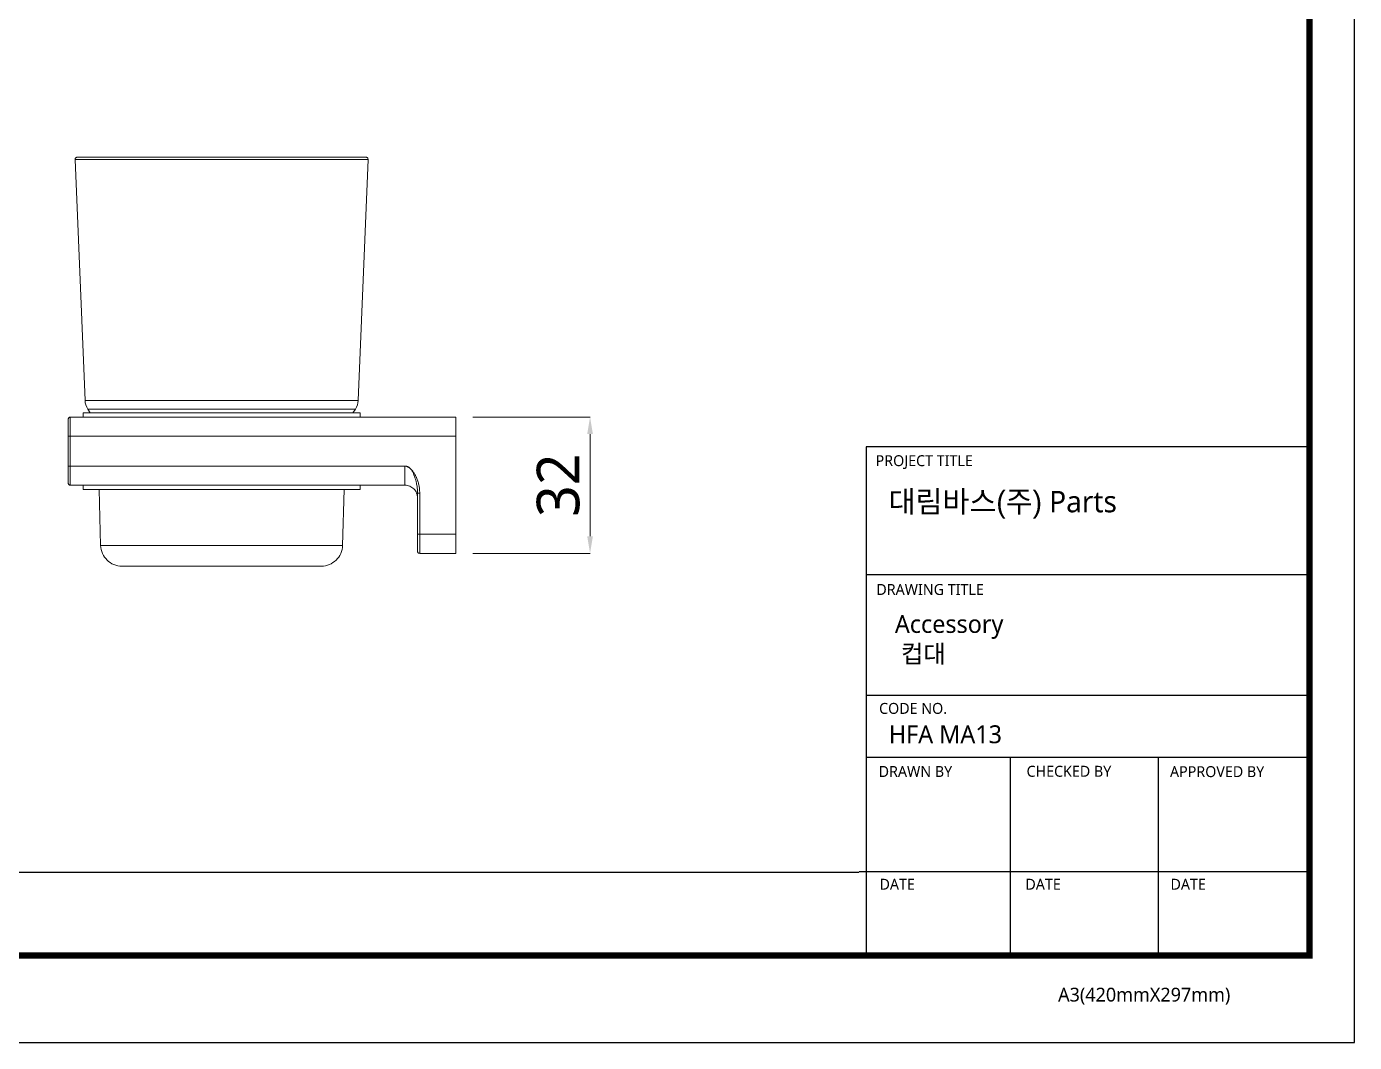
# Model space of a CAD drawing. Extents: x 16296680691 to 16296681342, y -37409617951 to -37409617474.
# Drawn here: x 16296681030.3 to 16296681341.9, y -37409617950.6 to -37409617712.1 of the extents above; entities that cross this region are included whole.
import ezdxf

# ---------------------------------------------------------------- set-up
doc = ezdxf.new("R2010")
doc.units = 0
doc.header["$LTSCALE"] = 10
doc.header["$MEASUREMENT"] = 0
doc.header["$PDMODE"] = 3
doc.header["$PDSIZE"] = -10
doc.layers.get('0').update_dxf_attribs({"linetype": 'CONTINUOUS'})
doc.layers.get('DEFPOINTS').update_dxf_attribs({"linetype": 'CONTINUOUS'})
doc.layers.add('02___PRT_ALL_AXES', color=7, linetype='CONTINUOUS')
doc.styles.add('Daelim Dimension', font='NanumGothic.ttf')
doc.dimstyles.new('DEFAULT', dxfattribs={"dimscale": 2, "dimtxt": 2, "dimasz": 2, "dimexe": 0, "dimexo": 2, "dimgap": 1, "dimtad": 1, "dimdec": 1, "dimzin": 9, "dimdsep": 46, "dimtxsty": 'Daelim Dimension', "dimcen": 0.5, "dimclrd": 252, "dimclre": 252, "dimclrt": 3, "dimadec": 1, "dimazin": 0, "dimtfac": 1, "dimtdec": 1, "dimtix": 1, "dimtmove": 0, "dimatfit": 3, "dimfxl": 0, "dimtolj": 1, "dimtzin": 1, "dimlwd": 9, "dimlwe": 9, "dimarcsym": 0})

# ---------------------------------------------------------------- blocks, each defined once
blk = doc.blocks.new('*D4')
at = {"color": 5, "lineweight": 9}
for p, q in [((16296681135.02922, -37409617803.76735), (16296681162.50656, -37409617803.76735)), ((16296681162.50656, -37409617807.76735), (16296681162.50656, -37409617831.76735)), ((16296681135.02922, -37409617835.76735), (16296681162.50656, -37409617835.76735))]:
    blk.add_line(p, q, dxfattribs=at)
at = {"color": 5}
for points in [[(16296681161.83989, -37409617807.76735), (16296681163.17323, -37409617807.76735), (16296681162.50656, -37409617803.76735)], [(16296681161.83989, -37409617831.76735), (16296681163.17323, -37409617831.76735), (16296681162.50656, -37409617835.76735)]]:
    blk.add_solid(points, dxfattribs=at)
at = {"layer": 'DEFPOINTS', "color": 0}
for p in [(16296681131.02922, -37409617803.76735), (16296681131.02922, -37409617835.76735), (16296681162.50656, -37409617835.76735)]:
    blk.add_point(p, dxfattribs=at)
at = {"color": 7, "insert": (16296681155.0559, -37409617819.76734), "char_height": 10, "attachment_point": 5, "rotation": 90, "style": 'Daelim Dimension'}
blk.add_mtext('\\A1;32', dxfattribs=at)

msp = doc.modelspace()

# ---------------------------------------------------------------- linework, layer by layer
at = {"color": 5, "ltscale": 40}
for p, q in [((16296681331.36837, -37409617810.762428), (16296681227.32527, -37409617810.762428)), ((16296681331.36837, -37409617840.835426), (16296681227.32527, -37409617840.835426)), ((16296681331.36837, -37409617840.835426), (16296681227.32527, -37409617840.835426)), ((16296681331.36837, -37409617869.125122), (16296681227.32527, -37409617869.125122)), ((16296681331.36837, -37409617869.125122), (16296681227.32527, -37409617869.125122)), ((16296681331.36837, -37409617883.715767), (16296681227.32527, -37409617883.715767)), ((16296681331.36837, -37409617883.715767), (16296681227.32527, -37409617883.715767)), ((16296681261.11937, -37409617883.715767), (16296681261.11937, -37409617930.162758)), ((16296681295.80192, -37409617883.715767), (16296681295.80192, -37409617930.162758)), ((16296681331.36837, -37409617910.546417), (16296681225.680719, -37409617910.546417)), ((16296681331.36837, -37409617910.546417), (16296681228.13587, -37409617910.546417)), ((16296681331.36837, -37409617930.162758), (16296681242.203159, -37409617930.162758))]:
    msp.add_line(p, q, dxfattribs=at)
at = {"color": 5, "ltscale": 0.5}
msp.add_line((16296681227.32527, -37409617810.762428), (16296681227.32527, -37409617930.792099), dxfattribs=at)
at = {"color": 5}
msp.add_line((16296680701.36825, -37409617910.620827), (16296681225.555531, -37409617910.620827), dxfattribs=at)
at = {"ltscale": 0.5}
msp.add_lwpolyline([(16296680690.900061, -37409617950.587723), (16296681341.900061, -37409617950.587723), (16296681341.900061, -37409617473.587723), (16296680690.900061, -37409617473.587723)], close=True, dxfattribs=at)
at = {"color": 5, "linetype": 'ByBlock', "lineweight": 200, "const_width": 1.5}
msp.add_lwpolyline([(16296680701.36825, -37409617930.162987), (16296681331.36825, -37409617930.162987), (16296681331.36825, -37409617484.662987), (16296680701.36825, -37409617484.662987)], close=True, dxfattribs=at)
at = {"color": 7, "lineweight": 5}
for points in [[(16296681041.78949, -37409617742.92115), (16296681041.72723, -37409617743.000778), (16296681041.682619, -37409617743.09037), (16296681041.65674, -37409617743.187042), (16296681041.650669, -37409617743.287941)], [(16296681041.650669, -37409617743.287941), (16296681043.98395, -37409617799.869888)], [(16296681110.40774, -37409617743.287941), (16296681041.650669, -37409617743.287941)], [(16296681042.150249, -37409617742.767326), (16296681042.04969, -37409617742.77755), (16296681041.954161, -37409617742.807404), (16296681041.86648, -37409617742.855659), (16296681041.78949, -37409617742.92115)], [(16296681109.90815, -37409617742.767326), (16296681042.150249, -37409617742.767326)], [(16296681110.40774, -37409617743.287941), (16296681108.074459, -37409617799.869888)], [(16296681109.90815, -37409617742.767326), (16296681110.00872, -37409617742.77755), (16296681110.10425, -37409617742.807404), (16296681110.191931, -37409617742.855659), (16296681110.268921, -37409617742.92115)], [(16296681110.268921, -37409617742.92115), (16296681110.331181, -37409617743.000778), (16296681110.37579, -37409617743.09037), (16296681110.40168, -37409617743.187042), (16296681110.40774, -37409617743.287941)], [(16296681108.074459, -37409617799.869888), (16296681043.98395, -37409617799.869888)], [(16296681043.98395, -37409617799.869888), (16296681044.042, -37409617800.403511), (16296681044.17025, -37409617800.922279), (16296681044.36651, -37409617801.419327), (16296681044.628571, -37409617801.887779)], [(16296681107.429859, -37409617801.887779), (16296681107.691919, -37409617801.419327), (16296681107.88817, -37409617800.922279), (16296681108.016411, -37409617800.403511), (16296681108.074459, -37409617799.869888)], [(16296681040.529209, -37409617803.767326), (16296681040.42844, -37409617803.777496), (16296681040.334579, -37409617803.806633), (16296681040.249649, -37409617803.85273), (16296681040.175659, -37409617803.91378), (16296681040.114599, -37409617803.987778), (16296681040.06851, -37409617804.072723), (16296681040.03937, -37409617804.166573), (16296681040.029209, -37409617804.267342)], [(16296681040.529209, -37409617819.767342), (16296681040.529209, -37409617803.767326)], [(16296681040.529209, -37409617803.767326), (16296681131.029221, -37409617803.767326)], [(16296681043.529209, -37409617803.767326), (16296681043.529209, -37409617802.767326)], [(16296681044.628571, -37409617801.887779), (16296681045.20129, -37409617802.767326)], [(16296681107.429859, -37409617801.887779), (16296681044.628571, -37409617801.887779)], [(16296681107.429859, -37409617801.887779), (16296681106.857109, -37409617802.767326)], [(16296681108.529209, -37409617803.767326), (16296681108.529209, -37409617802.767326)], [(16296681131.029221, -37409617835.767326), (16296681131.029221, -37409617803.767326)], [(16296681040.029209, -37409617819.267326), (16296681040.029209, -37409617804.267342)], [(16296681040.029209, -37409617808.267326), (16296681131.029221, -37409617808.267326)], [(16296681040.029209, -37409617815.267326), (16296681119.029221, -37409617815.267326)], [(16296681119.029221, -37409617815.267326), (16296681119.029221, -37409617819.767342)], [(16296681119.029221, -37409617815.267326), (16296681119.049971, -37409617815.267441), (16296681119.07073, -37409617815.267776), (16296681119.091511, -37409617815.268379), (16296681119.112261, -37409617815.269249), (16296681119.13302, -37409617815.270401), (16296681119.153761, -37409617815.271881), (16296681119.17445, -37409617815.273689), (16296681119.195101, -37409617815.275848), (16296681119.21571, -37409617815.278389), (16296681119.23624, -37409617815.281326)], [(16296681122.029209, -37409617821.611633), (16296681122.02656, -37409617821.383888), (16296681122.0184, -37409617821.152443), (16296681122.004749, -37409617820.921913), (16296681121.985649, -37409617820.69252), (16296681121.9611, -37409617820.463676), (16296681121.93059, -37409617820.230873), (16296681121.89403, -37409617819.993858), (16296681121.857149, -37409617819.783974), (16296681121.80887, -37409617819.53849), (16296681121.75263, -37409617819.280411), (16296681121.687429, -37409617819.00634), (16296681121.658791, -37409617818.892174), (16296681121.584101, -37409617818.608368), (16296681121.49987, -37409617818.309059), (16296681121.411131, -37409617818.013901), (16296681121.40797, -37409617818.003677), (16296681121.32865, -37409617817.756287), (16296681121.25326, -37409617817.536392), (16296681121.17934, -37409617817.335762), (16296681121.105511, -37409617817.149803), (16296681121.048519, -37409617817.015694), (16296681120.976971, -37409617816.858566), (16296681120.905239, -37409617816.713226), (16296681120.83279, -37409617816.577927), (16296681120.75919, -37409617816.451393), (16296681120.68413, -37409617816.33268), (16296681120.64389, -37409617816.27298), (16296681120.565941, -37409617816.164581), (16296681120.48613, -37409617816.06263), (16296681120.40444, -37409617815.966904), (16296681120.325029, -37409617815.881447), (16296681120.240919, -37409617815.798508), (16296681120.15563, -37409617815.721863), (16296681120.069269, -37409617815.651337), (16296681120.027201, -37409617815.619476), (16296681119.94001, -37409617815.55835), (16296681119.852461, -37409617815.503433), (16296681119.76466, -37409617815.454597), (16296681119.67662, -37409617815.411728), (16296681119.59544, -37409617815.377419), (16296681119.50539, -37409617815.344978), (16296681119.41511, -37409617815.318192), (16296681119.325109, -37409617815.297127), (16296681119.23584, -37409617815.281738)], [(16296681122.5292, -37409617821.611633), (16296681122.525089, -37409617821.364281), (16296681122.51593, -37409617821.119118), (16296681122.50198, -37409617820.886864), (16296681122.483379, -37409617820.665421), (16296681122.477011, -37409617820.601913), (16296681122.45121, -37409617820.381691), (16296681122.41984, -37409617820.162659), (16296681122.38291, -37409617819.945038), (16296681122.34049, -37409617819.729042), (16296681122.32509, -37409617819.657173), (16296681122.275379, -37409617819.443413), (16296681122.220301, -37409617819.231583), (16296681122.15988, -37409617819.021889), (16296681122.094231, -37409617818.814529), (16296681122.023199, -37409617818.60894), (16296681121.946091, -37409617818.403191), (16296681121.86289, -37409617818.197403), (16296681121.77364, -37409617817.991753), (16296681121.74716, -37409617817.933357), (16296681121.72901, -37409617817.893929), (16296681121.631149, -37409617817.689552), (16296681121.528351, -37409617817.488037), (16296681121.42071, -37409617817.289551), (16296681121.308281, -37409617817.094193), (16296681121.19812, -37409617816.913422), (16296681121.091, -37409617816.747726), (16296681120.98493, -37409617816.593323), (16296681120.879169, -37409617816.448822), (16296681120.773251, -37409617816.313171), (16296681120.6628, -37409617816.181061), (16296681120.55974, -37409617816.066307), (16296681120.45738, -37409617815.96032), (16296681120.38936, -37409617815.894203), (16296681120.291719, -37409617815.80545), (16296681120.195141, -37409617815.724823), (16296681120.0987, -37409617815.651291), (16296681120.076349, -37409617815.635223), (16296681119.979389, -37409617815.569656), (16296681119.88261, -37409617815.510773), (16296681119.78647, -37409617815.45858), (16296681119.691299, -37409617815.413094), (16296681119.597361, -37409617815.374184), (16296681119.50481, -37409617815.341713), (16296681119.413759, -37409617815.315521), (16296681119.324221, -37409617815.295464), (16296681119.23624, -37409617815.281326)], [(16296681040.029209, -37409617819.267326), (16296681040.03937, -37409617819.368103), (16296681040.06851, -37409617819.46196), (16296681040.114599, -37409617819.546898), (16296681040.175659, -37409617819.620903), (16296681040.249649, -37409617819.681953), (16296681040.334579, -37409617819.72805), (16296681040.42844, -37409617819.757179), (16296681040.529209, -37409617819.767342)], [(16296681040.529209, -37409617819.767342), (16296681119.029221, -37409617819.767342)], [(16296681043.529209, -37409617820.767326), (16296681043.529209, -37409617819.767342)], [(16296681108.529209, -37409617820.767326), (16296681108.529209, -37409617819.767342)], [(16296681122.029209, -37409617822.767342), (16296681122.01372, -37409617822.460609), (16296681121.96826, -37409617822.162727), (16296681121.894329, -37409617821.875229), (16296681121.793449, -37409617821.599602), (16296681121.66713, -37409617821.337357), (16296681121.516859, -37409617821.090012), (16296681121.34416, -37409617820.859062), (16296681121.15053, -37409617820.646019), (16296681120.93749, -37409617820.452393), (16296681120.706539, -37409617820.279694), (16296681120.45919, -37409617820.129433), (16296681120.196951, -37409617820.003098), (16296681119.92132, -37409617819.902206), (16296681119.63382, -37409617819.828293), (16296681119.335951, -37409617819.782829), (16296681119.029221, -37409617819.767342)], [(16296681047.268761, -37409617820.767326), (16296681047.64143, -37409617833.909073)], [(16296681104.78965, -37409617820.767326), (16296681104.416981, -37409617833.909073)], [(16296681122.5292, -37409617821.611633), (16296681122.029209, -37409617821.611633)], [(16296681122.029209, -37409617835.267342), (16296681122.029209, -37409617821.611633)], [(16296681122.5292, -37409617821.611633), (16296681122.5292, -37409617835.767326)], [(16296681122.029209, -37409617831.267342), (16296681131.029221, -37409617831.267342)], [(16296681104.416981, -37409617833.909073), (16296681047.64143, -37409617833.909073)], [(16296681047.64143, -37409617833.909073), (16296681047.68047, -37409617834.409416), (16296681047.76722, -37409617834.894493), (16296681047.89926, -37409617835.361938), (16296681048.074169, -37409617835.809402), (16296681048.289551, -37409617836.234558), (16296681048.54299, -37409617836.63504), (16296681048.83206, -37409617837.008507), (16296681049.15436, -37409617837.352631), (16296681049.507481, -37409617837.665047), (16296681049.889, -37409617837.94342), (16296681050.296499, -37409617838.185402), (16296681050.727591, -37409617838.388641), (16296681051.179831, -37409617838.550797), (16296681051.650829, -37409617838.669533), (16296681052.13817, -37409617838.742493), (16296681052.639429, -37409617838.767326)], [(16296681099.41898, -37409617838.767326), (16296681099.92024, -37409617838.742493), (16296681100.407579, -37409617838.669533), (16296681100.878571, -37409617838.550797), (16296681101.33082, -37409617838.388641), (16296681101.7619, -37409617838.185402), (16296681102.169411, -37409617837.94342), (16296681102.55093, -37409617837.665047), (16296681102.904039, -37409617837.352631), (16296681103.226351, -37409617837.008507), (16296681103.515421, -37409617836.63504), (16296681103.76885, -37409617836.234558), (16296681103.98424, -37409617835.809402), (16296681104.159149, -37409617835.361938), (16296681104.291189, -37409617834.894493), (16296681104.37793, -37409617834.409416), (16296681104.416981, -37409617833.909073)], [(16296681122.029209, -37409617835.267342), (16296681122.03937, -37409617835.368103), (16296681122.068501, -37409617835.46196), (16296681122.114599, -37409617835.54689), (16296681122.175659, -37409617835.620888), (16296681122.249649, -37409617835.681938), (16296681122.334579, -37409617835.728043), (16296681122.42844, -37409617835.757172), (16296681122.5292, -37409617835.767326)], [(16296681122.5292, -37409617835.767326), (16296681131.029221, -37409617835.767326)], [(16296681099.41898, -37409617838.767326), (16296681052.639429, -37409617838.767326)]]:
    msp.add_lwpolyline(points, dxfattribs=at)
at = {"layer": '02___PRT_ALL_AXES', "color": 7, "lineweight": 5}
for points in [[(16296681043.529209, -37409617802.767326), (16296681108.529209, -37409617802.767326)], [(16296681043.529209, -37409617820.767326), (16296681108.529209, -37409617820.767326)]]:
    msp.add_lwpolyline(points, dxfattribs=at)

# ---------------------------------------------------------------- texts
at = {"color": 5, "ltscale": 40, "style": 'Daelim Dimension'}
for s, height, p in [('PROJECT TITLE', 2.56901127, (16296681229.52783, -37409617815.290909)), ('DRAWING TITLE', 2.56901127, (16296681229.692539, -37409617845.526787)), ('CODE NO.', 2.5690113, (16296681230.336781, -37409617873.448776)), ('DRAWN BY', 2.5690113, (16296681230.23604, -37409617888.257172)), ('CHECKED BY', 2.5690113, (16296681264.946211, -37409617888.211609)), ('APPROVED BY', 2.56901127, (16296681298.609591, -37409617888.294594)), ('DATE', 2.5690113, (16296681230.436689, -37409617914.735168)), ('DATE', 2.5690113, (16296681264.673031, -37409617914.735168)), ('DATE', 2.5690113, (16296681298.72773, -37409617914.735168)), ('A3(420mmX297mm)', 3.24237133, (16296681272.35331, -37409617940.978706))]:
    msp.add_text(s, height=height, dxfattribs=at).set_placement(p)
at = {"attachment_point": 1, "style": 'Daelim Dimension'}
for s, insert, char_height, width in [('{\\fGulim|b0|i0|c129|p50;대림바스(주)} Parts', (16296681232.58354, -37409617821.092743), 5.03600079, 80.93992813), (' Accessory\\P  컵대', (16296681232.627979, -37409617850.239182), 4.2041236, 70.7511006), ('HFA MA13', (16296681232.627979, -37409617876.130577), 4.2041236, 70.7511006)]:
    msp.add_mtext(s, dxfattribs=dict(at, insert=insert, char_height=char_height, width=width))

# ---------------------------------------------------------------- dimensions: what is measured, and where the dimension line sits
at = {"color": 7}
dim = msp.add_linear_dim(base=(16296681162.506559, -37409617835.767349), p1=(16296681131.029221, -37409617803.767326), p2=(16296681131.029221, -37409617835.767326), angle=90, dimstyle='DEFAULT', override={"dimtxt": 5, "dimclrd": 5, "dimclre": 5, "dimclrt": 7}, dxfattribs=at)
dim.commit()
dim.dimension.update_dxf_attribs({"geometry": '*D4', "text_midpoint": (16296681155.055901, -37409617819.767342)})

doc.saveas('drawing.dxf')
